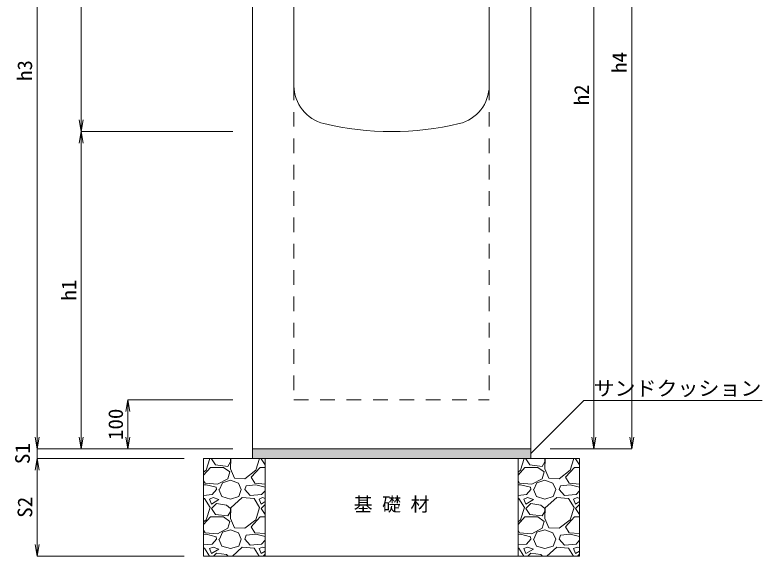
# Model space of a CAD drawing. Units: millimetres at full size; details may follow other scales. Extents: x 171976 to 209231, y 872007 to 885239.
# Drawn here: x 205434 to 206964, y 881142 to 882251 of the extents above; entities that cross this region are included whole.
import ezdxf
from ezdxf.enums import TextEntityAlignment as Align

# ---------------------------------------------------------------- set-up
doc = ezdxf.new("R2010")
doc.units = ezdxf.units.MM
doc.header["$LTSCALE"] = 40
doc.linetypes.add('USER4', pattern=[1.35, 0.75, -0.6])
for name, color, linetype, lineweight in [('0_2', 7, 'Continuous', 20), ('ハッチング', 7, 'Continuous', 5), ('寸法線', 7, 'Continuous', 13), ('引出線', 4, 'Continuous', 13), ('本体', 2, 'Continuous', 13), ('補助線', 8, 'Continuous', 5)]:
    doc.layers.add(name, color=color, linetype=linetype, lineweight=lineweight)
doc.styles.add('ＭＳ ゴシック', font='')
doc.styles.add('ＭＳ 明朝', font='')
doc.styles.get('ＭＳ ゴシック').set_extended_font_data('MS Gothic')
doc.styles.get('ＭＳ 明朝').set_extended_font_data('MS Mincho')

# ---------------------------------------------------------------- blocks, each defined once
blk = doc.blocks.new('open_arrow')
at = {"color": 0, "linetype": 'Continuous', "lineweight": -2}
blk.add_lwpolyline([(7.5, 1.25), (0, 0), (7.5, -1.25)], dxfattribs=at)

msp = doc.modelspace()

# ---------------------------------------------------------------- hatches: boundary and pattern name
at = {"layer": 'ハッチング'}
msp.add_hatch(color=8, dxfattribs=at).paths.add_polyline_path([(206490.59, 881342.28), (206490.59, 881362.28), (205920.59, 881362.28), (205920.59, 881342.28)])

# ---------------------------------------------------------------- linework, layer by layer
at = {"layer": '0_2'}
for p, q in [((205920.59, 881362.28), (206490.59, 881362.28)), ((205920.59, 881362.28), (205920.59, 881342.29)), ((206490.59, 881362.28), (206490.59, 881342.29)), ((205820.59, 881342.29), (206590.59, 881342.29)), ((205820.59, 881342.29), (205820.59, 881142.29)), ((206590.59, 881142.29), (206590.59, 881342.29)), ((205820.59, 881142.29), (206590.59, 881142.29))]:
    msp.add_line(p, q, dxfattribs=at)
at = {"layer": 'ハッチング'}
for p, q in [((205825.65, 881318.02), (205833.41, 881342.29)), ((205837.72, 881342.29), (205836.82, 881341.39)), ((205836.82, 881341.39), (205844.95, 881329.2)), ((205870.35, 881326.15), (205875.43, 881335.3)), ((205875.43, 881341.39), (205874.41, 881342.29)), ((205876.44, 881342.29), (205875.43, 881321.07)), ((205875.43, 881335.3), (205875.43, 881341.39)), ((205927.25, 881318.02), (205935.01, 881342.29)), ((205939.32, 881342.29), (205938.42, 881341.39)), ((205938.42, 881341.39), (205946.55, 881329.2)), ((206469.65, 881318.02), (206477.41, 881342.29)), ((206481.72, 881342.29), (206480.82, 881341.39)), ((206480.82, 881341.39), (206488.95, 881329.2)), ((206514.35, 881326.15), (206519.43, 881335.3)), ((206519.43, 881341.39), (206518.41, 881342.29)), ((206520.44, 881342.29), (206519.43, 881321.07)), ((206519.43, 881335.3), (206519.43, 881341.39)), ((206571.25, 881318.02), (206579.01, 881342.29)), ((206583.32, 881342.29), (206582.42, 881341.39)), ((206582.42, 881341.39), (206590.55, 881329.2)), ((205820.59, 881308.34), (205834.79, 881324.12)), ((205820.59, 881314.12), (205825.65, 881318.03)), ((205834.79, 881324.12), (205861.21, 881324.12)), ((205844.95, 881329.2), (205870.35, 881326.16)), ((205861.21, 881324.12), (205874.41, 881314.98)), ((205875.43, 881321.07), (205883.56, 881301.77)), ((205904.89, 881300.75), (205927.25, 881318.03)), ((205918.1, 881303.8), (205936.39, 881324.12)), ((205936.39, 881324.12), (205946.59, 881324.12)), ((205946.55, 881329.2), (205946.59, 881329.2)), ((206464.59, 881308.34), (206478.79, 881324.12)), ((206464.59, 881314.12), (206469.65, 881318.03)), ((206478.79, 881324.12), (206505.21, 881324.12)), ((206488.95, 881329.2), (206514.35, 881326.16)), ((206505.21, 881324.12), (206518.41, 881314.98)), ((206519.43, 881321.07), (206527.56, 881301.77)), ((206548.89, 881300.75), (206571.25, 881318.03)), ((206562.1, 881303.8), (206580.39, 881324.12)), ((206580.39, 881324.12), (206590.59, 881324.12)), ((206590.55, 881329.2), (206590.59, 881329.2)), ((205874.41, 881314.98), (205870.35, 881300.75)), ((205925.22, 881291.61), (205918.1, 881303.8)), ((206518.41, 881314.98), (206514.35, 881300.75)), ((206569.22, 881291.61), (206562.1, 881303.8)), ((205823.62, 881291.61), (205820.59, 881296.8)), ((205825.65, 881288.56), (205820.59, 881288.03)), ((205849.01, 881289.58), (205823.61, 881291.61)), ((205845.97, 881283.48), (205825.65, 881288.56)), ((205870.35, 881300.75), (205849.02, 881289.58)), ((205853.08, 881278.4), (205859.17, 881292.62)), ((205859.17, 881292.63), (205875.43, 881297.71)), ((205875.43, 881297.7), (205891.69, 881291.61)), ((205883.56, 881301.77), (205904.89, 881300.75)), ((205891.69, 881291.61), (205897.78, 881278.4)), ((205927.25, 881288.56), (205907.94, 881286.53)), ((205946.59, 881289.9), (205925.21, 881291.61)), ((205946.59, 881283.73), (205927.25, 881288.56)), ((206467.62, 881291.61), (206464.59, 881296.8)), ((206469.65, 881288.56), (206464.59, 881288.03)), ((206493.01, 881289.58), (206467.61, 881291.61)), ((206489.97, 881283.48), (206469.65, 881288.56)), ((206514.35, 881300.75), (206493.02, 881289.58)), ((206497.08, 881278.4), (206503.17, 881292.62)), ((206503.17, 881292.63), (206519.43, 881297.71)), ((206519.43, 881297.7), (206535.69, 881291.61)), ((206527.56, 881301.77), (206548.89, 881300.75)), ((206535.69, 881291.61), (206541.78, 881278.4)), ((206571.25, 881288.56), (206551.94, 881286.53)), ((206590.59, 881289.9), (206569.21, 881291.61)), ((206590.59, 881283.73), (206571.25, 881288.56)), ((205846.98, 881278.4), (205837.84, 881268.24)), ((205846.98, 881278.4), (205845.97, 881283.48)), ((205852.06, 881278.4), (205858.16, 881264.18)), ((205892.7, 881264.18), (205897.78, 881278.4)), ((205904.89, 881278.4), (205907.94, 881286.53)), ((205916.07, 881266.21), (205904.89, 881278.4)), ((205946.59, 881276.19), (205939.44, 881268.24)), ((206490.98, 881278.4), (206481.84, 881268.24)), ((206490.98, 881278.4), (206489.97, 881283.48)), ((206496.06, 881278.4), (206502.16, 881264.18)), ((206536.7, 881264.18), (206541.78, 881278.4)), ((206548.89, 881278.4), (206551.94, 881286.53)), ((206560.07, 881266.21), (206548.89, 881278.4)), ((206590.59, 881276.19), (206583.44, 881268.24)), ((205837.83, 881268.24), (205820.59, 881266.74)), ((205822.6, 881260.11), (205820.59, 881260.28)), ((205833.77, 881241.82), (205822.6, 881260.11)), ((205839.87, 881262.15), (205832.76, 881259.1)), ((205832.76, 881259.1), (205836.82, 881248.94)), ((205836.82, 881248.94), (205852.06, 881258.08)), ((205852.06, 881258.08), (205839.87, 881262.14)), ((205858.16, 881264.18), (205875.43, 881259.1)), ((205875.43, 881259.1), (205892.7, 881264.18)), ((205899.82, 881262.14), (205876.45, 881240.81)), ((205924.2, 881260.11), (205899.81, 881262.14)), ((205939.43, 881268.24), (205916.07, 881266.21)), ((205935.37, 881241.82), (205924.2, 881260.11)), ((205941.47, 881262.15), (205934.36, 881259.1)), ((205934.36, 881259.1), (205938.42, 881248.94)), ((205946.59, 881260.44), (205941.47, 881262.14)), ((206481.83, 881268.24), (206464.59, 881266.74)), ((206466.6, 881260.11), (206464.59, 881260.28)), ((206477.77, 881241.82), (206466.6, 881260.11)), ((206483.87, 881262.15), (206476.76, 881259.1)), ((206476.76, 881259.1), (206480.82, 881248.94)), ((206480.82, 881248.94), (206496.06, 881258.08)), ((206496.06, 881258.08), (206483.87, 881262.14)), ((206502.16, 881264.18), (206519.43, 881259.1)), ((206519.43, 881259.1), (206536.7, 881264.18)), ((206543.82, 881262.14), (206520.45, 881240.81)), ((206568.2, 881260.11), (206543.81, 881262.14)), ((206583.43, 881268.24), (206560.07, 881266.21)), ((206579.37, 881241.82), (206568.2, 881260.11)), ((206585.47, 881262.15), (206578.36, 881259.1)), ((206578.36, 881259.1), (206582.42, 881248.94)), ((206590.59, 881260.44), (206585.47, 881262.14)), ((205825.65, 881216.42), (205833.77, 881241.82)), ((205846.98, 881249.95), (205836.82, 881239.79)), ((205867.3, 881246.9), (205846.98, 881249.95)), ((205875.43, 881239.79), (205867.3, 881246.91)), ((205876.45, 881240.81), (205875.43, 881219.47)), ((205927.25, 881216.42), (205935.37, 881241.82)), ((205938.42, 881248.94), (205946.59, 881253.84)), ((205946.59, 881247.96), (205938.42, 881239.79)), ((206469.65, 881216.42), (206477.77, 881241.82)), ((206490.98, 881249.95), (206480.82, 881239.79)), ((206511.3, 881246.9), (206490.98, 881249.95)), ((206519.43, 881239.79), (206511.3, 881246.91)), ((206520.45, 881240.81), (206519.43, 881219.47)), ((206571.25, 881216.42), (206579.37, 881241.82)), ((206582.42, 881248.94), (206590.59, 881253.84)), ((206590.59, 881247.96), (206582.42, 881239.79)), ((205836.82, 881239.79), (205844.95, 881227.6)), ((205844.95, 881227.6), (205870.35, 881224.56)), ((205870.35, 881224.55), (205875.43, 881233.7)), ((205875.43, 881233.7), (205875.43, 881239.79)), ((205938.42, 881239.79), (205946.55, 881227.6)), ((205946.55, 881227.6), (205946.59, 881227.6)), ((206480.82, 881239.79), (206488.95, 881227.6)), ((206488.95, 881227.6), (206514.35, 881224.56)), ((206514.35, 881224.55), (206519.43, 881233.7)), ((206519.43, 881233.7), (206519.43, 881239.79)), ((206582.42, 881239.79), (206590.55, 881227.6)), ((206590.55, 881227.6), (206590.59, 881227.6)), ((205820.59, 881206.74), (205834.79, 881222.52)), ((205820.59, 881212.52), (205825.65, 881216.43)), ((205834.79, 881222.52), (205861.21, 881222.52)), ((205861.21, 881222.52), (205874.41, 881213.38)), ((205874.41, 881213.38), (205870.35, 881199.15)), ((205875.43, 881219.47), (205883.56, 881200.17)), ((205904.89, 881199.15), (205927.25, 881216.43)), ((205918.1, 881202.2), (205936.39, 881222.52)), ((205936.39, 881222.52), (205946.59, 881222.52)), ((206464.59, 881206.74), (206478.79, 881222.52)), ((206464.59, 881212.52), (206469.65, 881216.43)), ((206478.79, 881222.52), (206505.21, 881222.52)), ((206505.21, 881222.52), (206518.41, 881213.38)), ((206518.41, 881213.38), (206514.35, 881199.15)), ((206519.43, 881219.47), (206527.56, 881200.17)), ((206548.89, 881199.15), (206571.25, 881216.43)), ((206562.1, 881202.2), (206580.39, 881222.52)), ((206580.39, 881222.52), (206590.59, 881222.52)), ((205823.62, 881190.01), (205820.59, 881195.2)), ((205870.35, 881199.15), (205849.02, 881187.98)), ((205859.17, 881191.03), (205875.43, 881196.11)), ((205875.43, 881196.1), (205891.69, 881190.01)), ((205883.56, 881200.17), (205904.89, 881199.15)), ((205925.22, 881190.01), (205918.1, 881202.2)), ((206467.62, 881190.01), (206464.59, 881195.2)), ((206514.35, 881199.15), (206493.02, 881187.98)), ((206503.17, 881191.03), (206519.43, 881196.11)), ((206519.43, 881196.1), (206535.69, 881190.01)), ((206527.56, 881200.17), (206548.89, 881199.15)), ((206569.22, 881190.01), (206562.1, 881202.2)), ((205825.65, 881186.96), (205820.59, 881186.43)), ((205849.01, 881187.98), (205823.61, 881190.01)), ((205845.97, 881181.88), (205825.65, 881186.96)), ((205846.98, 881176.8), (205845.97, 881181.88)), ((205853.08, 881176.8), (205859.17, 881191.02)), ((205891.69, 881190.01), (205897.78, 881176.8)), ((205904.89, 881176.8), (205907.94, 881184.93)), ((205927.25, 881186.96), (205907.94, 881184.93)), ((205946.59, 881188.3), (205925.21, 881190.01)), ((205946.59, 881182.13), (205927.25, 881186.96)), ((206469.65, 881186.96), (206464.59, 881186.43)), ((206493.01, 881187.98), (206467.61, 881190.01)), ((206489.97, 881181.88), (206469.65, 881186.96)), ((206490.98, 881176.8), (206489.97, 881181.88)), ((206497.08, 881176.8), (206503.17, 881191.02)), ((206535.69, 881190.01), (206541.78, 881176.8)), ((206548.89, 881176.8), (206551.94, 881184.93)), ((206571.25, 881186.96), (206551.94, 881184.93)), ((206590.59, 881188.3), (206569.21, 881190.01)), ((206590.59, 881182.13), (206571.25, 881186.96)), ((205837.83, 881166.64), (205820.59, 881165.14)), ((205846.98, 881176.8), (205837.84, 881166.64)), ((205852.06, 881176.8), (205858.16, 881162.58)), ((205892.7, 881162.58), (205897.78, 881176.8)), ((205916.07, 881164.61), (205904.89, 881176.8)), ((205939.43, 881166.64), (205916.07, 881164.61)), ((205946.59, 881174.59), (205939.44, 881166.64)), ((206481.83, 881166.64), (206464.59, 881165.14)), ((206490.98, 881176.8), (206481.84, 881166.64)), ((206496.06, 881176.8), (206502.16, 881162.58)), ((206536.7, 881162.58), (206541.78, 881176.8)), ((206560.07, 881164.61), (206548.89, 881176.8)), ((206583.43, 881166.64), (206560.07, 881164.61)), ((206590.59, 881174.59), (206583.44, 881166.64)), ((205822.6, 881158.51), (205820.59, 881158.68)), ((205832.51, 881142.29), (205822.6, 881158.51)), ((205839.87, 881160.55), (205832.76, 881157.5)), ((205832.76, 881157.5), (205836.82, 881147.34)), ((205836.82, 881147.34), (205852.06, 881156.48)), ((205852.06, 881156.48), (205839.87, 881160.54)), ((205858.16, 881162.58), (205875.43, 881157.5)), ((205875.43, 881157.5), (205892.7, 881162.58)), ((205899.82, 881160.54), (205879.82, 881142.29)), ((205924.2, 881158.51), (205899.81, 881160.54)), ((205934.11, 881142.29), (205924.2, 881158.51)), ((205941.47, 881160.55), (205934.36, 881157.5)), ((205934.36, 881157.5), (205938.42, 881147.34)), ((205938.42, 881147.34), (205946.59, 881152.24)), ((205946.59, 881158.84), (205941.47, 881160.54)), ((206466.6, 881158.51), (206464.59, 881158.68)), ((206476.51, 881142.29), (206466.6, 881158.51)), ((206483.87, 881160.55), (206476.76, 881157.5)), ((206476.76, 881157.5), (206480.82, 881147.34)), ((206480.82, 881147.34), (206496.06, 881156.48)), ((206496.06, 881156.48), (206483.87, 881160.54)), ((206502.16, 881162.58), (206519.43, 881157.5)), ((206519.43, 881157.5), (206536.7, 881162.58)), ((206543.82, 881160.54), (206523.82, 881142.29)), ((206568.2, 881158.51), (206543.81, 881160.54)), ((206578.11, 881142.29), (206568.2, 881158.51)), ((206585.47, 881160.55), (206578.36, 881157.5)), ((206578.36, 881157.5), (206582.42, 881147.34)), ((206582.42, 881147.34), (206590.59, 881152.24)), ((206590.59, 881158.84), (206585.47, 881160.54)), ((205846.98, 881148.35), (205840.92, 881142.29)), ((205867.3, 881145.3), (205846.98, 881148.35)), ((205870.75, 881142.29), (205867.3, 881145.31)), ((205946.59, 881146.36), (205942.52, 881142.29)), ((206490.98, 881148.35), (206484.92, 881142.29)), ((206511.3, 881145.3), (206490.98, 881148.35)), ((206514.75, 881142.29), (206511.3, 881145.31)), ((206590.59, 881146.36), (206586.52, 881142.29))]:
    msp.add_line(p, q, dxfattribs=at)
at = {"layer": '寸法線'}
for p, q in [((206697.73, 882945.28), (206697.73, 881362.28)), ((205479.59, 882912.29), (205479.59, 881362.28)), ((205569.86, 882812.29), (205569.86, 882012.29)), ((206620, 881362.28), (206620, 882812.29)), ((205880.59, 882012.29), (205569.86, 882012.29)), ((205569.86, 882012.29), (205569.86, 881362.28)), ((205880.59, 882012.29), (205569.86, 882012.29)), ((205665.34, 881362.28), (205665.34, 881462.29)), ((205880.59, 881462.29), (205665.34, 881462.29)), ((205479.59, 881410.28), (205479.59, 881294.29)), ((205880.59, 881362.28), (205479.59, 881362.28)), ((205880.59, 881362.28), (205479.59, 881362.28)), ((205880.59, 881362.28), (205569.86, 881362.28)), ((205880.59, 881362.28), (205665.34, 881362.28)), ((206530.59, 881362.28), (206620, 881362.28)), ((206530.59, 881362.28), (206697.73, 881362.28)), ((205780.59, 881342.29), (205479.59, 881342.29)), ((205479.59, 881342.29), (205479.59, 881142.29)), ((205780.59, 881342.29), (205479.59, 881342.29)), ((205780.59, 881142.29), (205479.59, 881142.29))]:
    msp.add_line(p, q, dxfattribs=at)
at = {"layer": '引出線'}
msp.add_lwpolyline([(206490.59, 881352.29), (206599.24, 881460.94), (206964.5, 881460.94)], dxfattribs=at)
at = {"layer": '本体', "lineweight": 20}
for p, q in [((205920.59, 882812.29), (205920.59, 881362.28)), ((206005.59, 882106.32), (206005.59, 882812.29)), ((206405.59, 882106.32), (206405.59, 882812.29)), ((206490.59, 882812.29), (206490.59, 881362.28))]:
    msp.add_line(p, q, dxfattribs=at)
at = {"layer": '本体', "linetype": 'USER4', "lineweight": 9}
for p, q in [((206005.59, 882106.32), (206005.59, 881462.29)), ((206405.59, 882106.32), (206405.59, 881462.29)), ((206005.59, 881462.29), (206405.59, 881462.29))]:
    msp.add_line(p, q, dxfattribs=at)
at = {"layer": '本体', "lineweight": 20}
for centre, radius, start, end in [((206085.59, 882106.32), 80, 180, 256.65766), ((206325.59, 882106.32), 80, 283.34233, 0), ((206205.59, 882612.29), 600, 256.65762, 283.34237)]:
    msp.add_arc(centre, radius, start, end, dxfattribs=at)
at = {"layer": '補助線', "lineweight": 20}
for p, q in [((205946.59, 881342.29), (205946.59, 881142.29)), ((206464.59, 881142.29), (206464.59, 881342.29))]:
    msp.add_line(p, q, dxfattribs=at)

# ---------------------------------------------------------------- block references
at = {"layer": '寸法線', "xscale": 3.2, "yscale": 3.2}
for p, rotation in [((205569.86, 882012.29), 90), ((205569.86, 882012.29), 270), ((205665.34, 881462.29), 270), ((205479.59, 881362.28), 90), ((205479.59, 881362.28), 90), ((205569.86, 881362.28), 90), ((205665.34, 881362.28), 90), ((206620, 881362.28), 90), ((206697.73, 881362.28), 90), ((205479.59, 881342.29), 270), ((205479.59, 881342.29), 270), ((205479.59, 881142.29), 90)]:
    msp.add_blockref('open_arrow', p, dxfattribs=dict(at, rotation=rotation))
at = {"layer": '引出線', "xscale": 0.16, "yscale": 0.16, "rotation": 45}
msp.add_blockref('open_arrow', (206490.59, 881352.29), dxfattribs=at)

# ---------------------------------------------------------------- texts
at = {"layer": '0_2', "style": 'ＭＳ ゴシック'}
msp.add_text('基 礎 材', height=28.48, dxfattribs=at).set_placement((206205.59, 881225.6), align=Align.BOTTOM_CENTER)
at = {"layer": '寸法線', "style": 'ＭＳ 明朝', "width": 1.05}
for s, p in [('h4', (206672.39, 882153.78)), ('h3', (205454.25, 882137.29)), ('h2', (206594.66, 882087.29)), ('h1', (205544.52, 881687.29)), ('100', (205640.34, 881412.29)), ('S1', (205449.59, 881352.29)), ('S2', (205454.59, 881242.29))]:
    msp.add_text(s, height=30.02, rotation=90, dxfattribs=at).set_placement(p, align=Align.MIDDLE_CENTER)
at = {"layer": '引出線', "style": 'ＭＳ 明朝', "width": 1.05}
msp.add_text('サンドクッション', height=30.02, dxfattribs=at).set_placement((206619.24, 881501.05), align=Align.TOP_LEFT)

doc.saveas('drawing.dxf')
